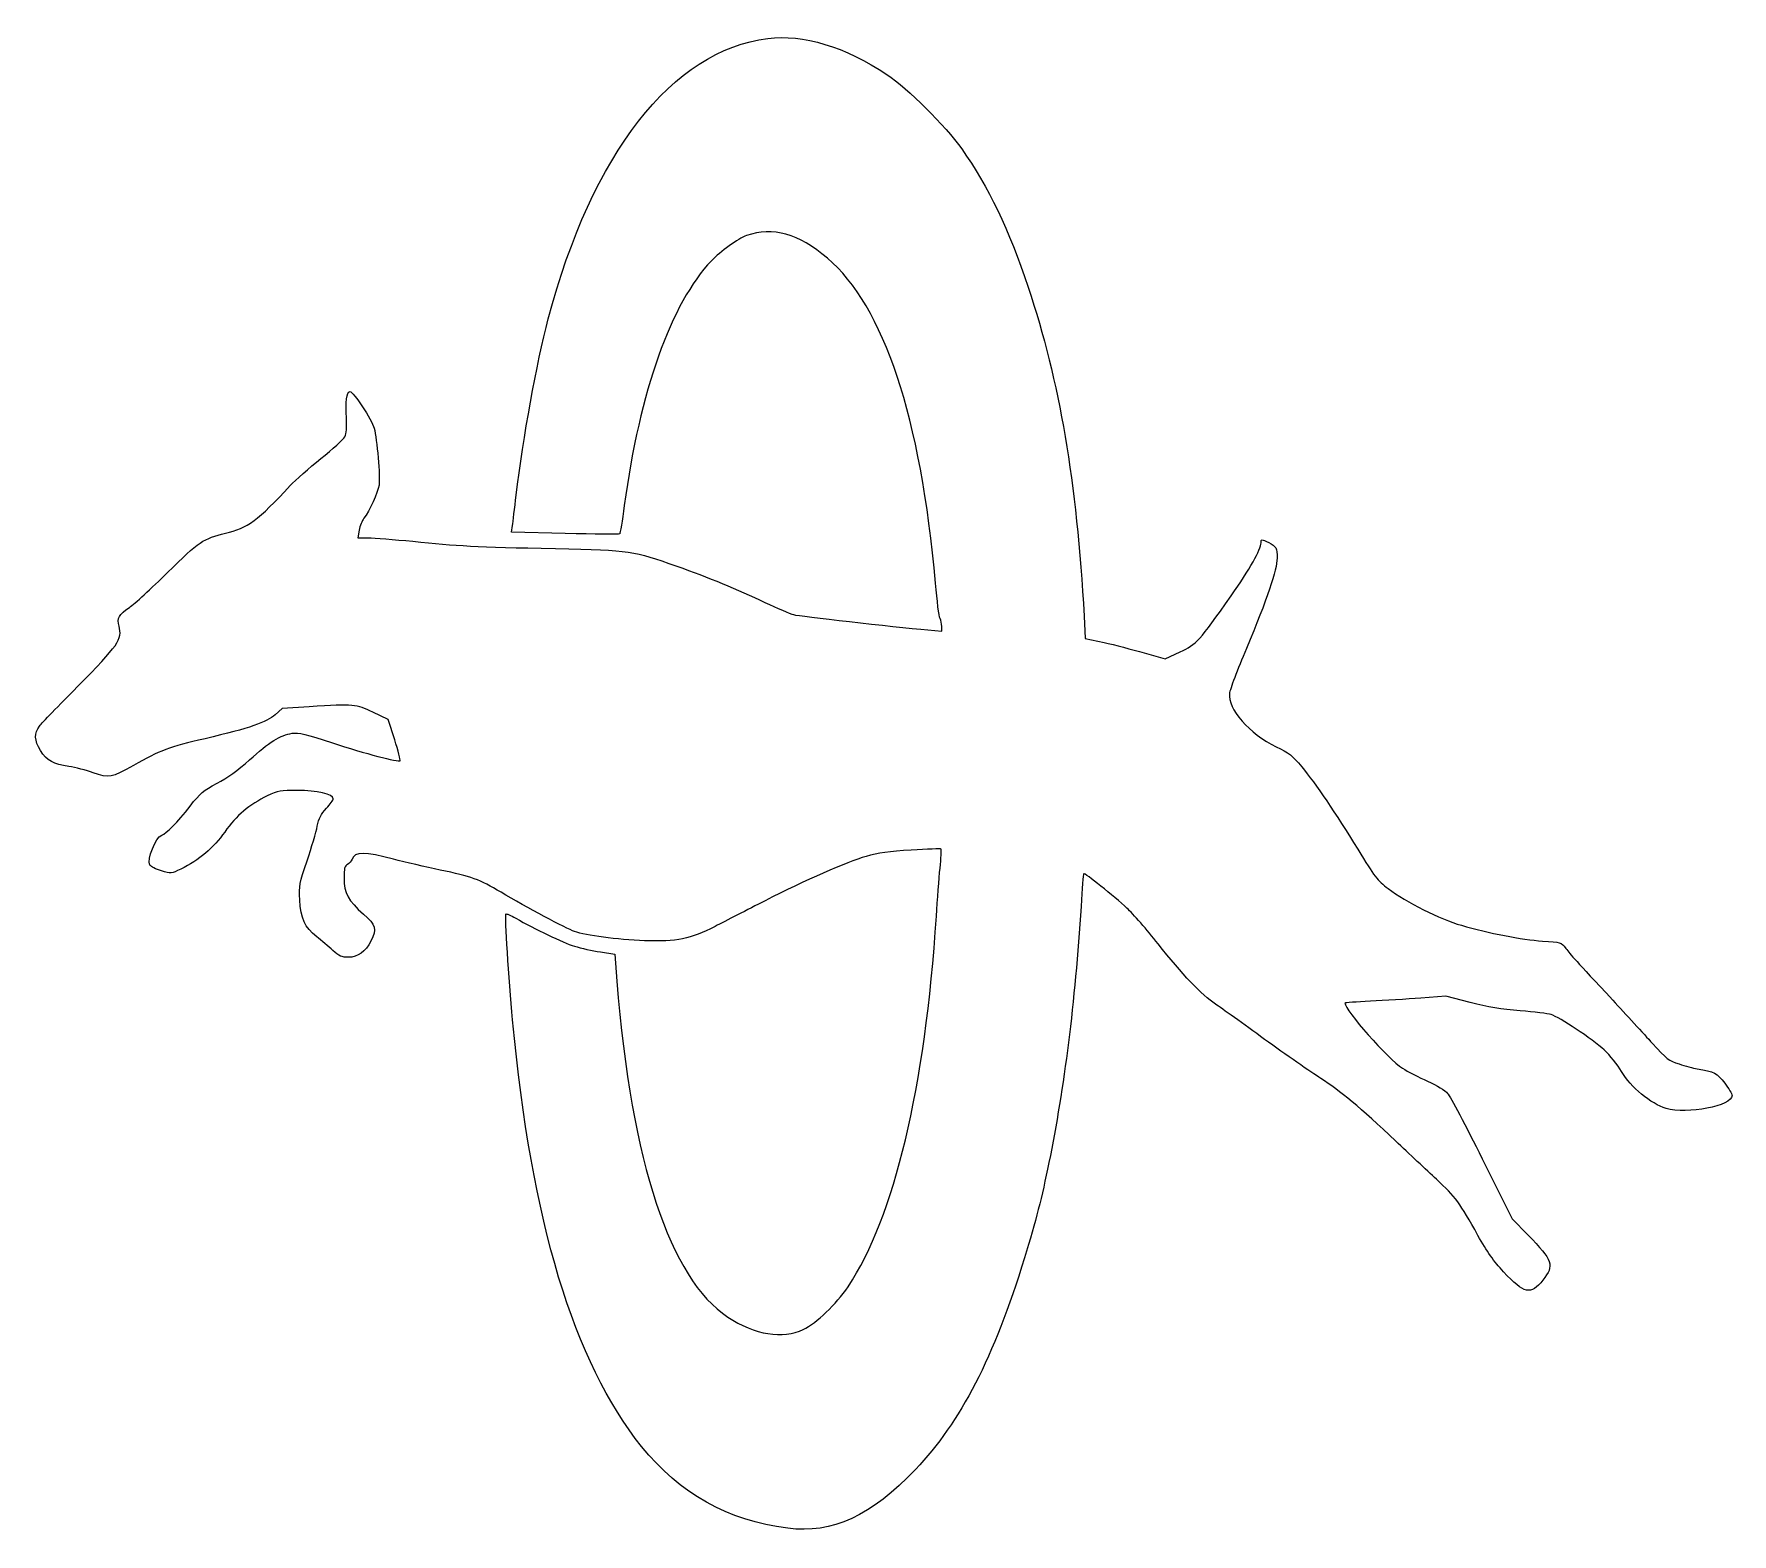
# Model space of a CAD drawing. Header units: centimetres. Extents: x -16.4 to 17.2, y -16.7 to 13.
import ezdxf

# ---------------------------------------------------------------- set-up
doc = ezdxf.new("R2010")
doc.units = ezdxf.units.CM
doc.header["$MEASUREMENT"] = 0
doc.layers.add('Layer 1', color=7, linetype='Continuous')

msp = doc.modelspace()

# ---------------------------------------------------------------- linework, layer by layer
at = {"layer": 'Layer 1'}
msp.add_open_spline([(-1.85208, 12.90814), (-3.73944, 12.66825), (-5.33047, 10.63272), (-6.19125, 7.36247), (-6.19125, 7.36247), (-6.42408, 6.48053), (-6.68867, 5.02355), (-6.82625, 3.88055), (-6.82625, 3.88055), (-6.85447, 3.61949), (-6.88975, 3.34786), (-6.90033, 3.2773), (-6.90033, 3.2773), (-6.90033, 3.2773), (-6.91797, 3.14677), (-6.91797, 3.14677), (-6.91797, 3.14677), (-6.91797, 3.14677), (-5.85611, 3.12208), (-5.85611, 3.12208), (-5.85611, 3.12208), (-5.27403, 3.10797), (-4.78719, 3.10444), (-4.78014, 3.1115), (-4.78014, 3.1115), (-4.76956, 3.12208), (-4.73075, 3.37256), (-4.68842, 3.67242), (-4.68842, 3.67242), (-4.38503, 5.93373), (-3.76414, 7.67292), (-2.96686, 8.51253), (-2.96686, 8.51253), (-2.794, 8.69597), (-2.43769, 8.94997), (-2.27189, 9.00995), (-2.27189, 9.00995), (-1.75331, 9.18987), (-1.24178, 9.04876), (-0.67381, 8.56545), (-0.67381, 8.56545), (0.4445, 7.61648), (1.17827, 5.41514), (1.46402, 2.13784), (1.46402, 2.13784), (1.49577, 1.78859), (1.53458, 1.47815), (1.55574, 1.44287), (1.55574, 1.44287), (1.57338, 1.40759), (1.58749, 1.33704), (1.58749, 1.28412), (1.58749, 1.28412), (1.58749, 1.28412), (1.58749, 1.1924), (1.58749, 1.1924), (1.58749, 1.1924), (1.58749, 1.1924), (1.31585, 1.21357), (1.31585, 1.21357), (1.31585, 1.21357), (0.62088, 1.27707), (-1.23121, 1.48874), (-1.34409, 1.51696), (-1.34409, 1.51696), (-1.41465, 1.53813), (-1.66865, 1.64396), (-1.90853, 1.76038), (-1.90853, 1.76038), (-2.46239, 2.02144), (-3.02331, 2.25427), (-3.65125, 2.47652), (-3.65125, 2.47652), (-4.52967, 2.78696), (-4.53672, 2.78696), (-6.05014, 2.82224), (-6.05014, 2.82224), (-7.6447, 2.85752), (-7.99042, 2.87516), (-8.87236, 2.96688), (-8.87236, 2.96688), (-9.23925, 3.00216), (-9.63436, 3.03391), (-9.74725, 3.03391), (-9.74725, 3.03391), (-9.74725, 3.03391), (-9.95539, 3.03391), (-9.95539, 3.03391), (-9.95539, 3.03391), (-9.95539, 3.03391), (-9.9307, 3.1856), (-9.9307, 3.1856), (-9.9307, 3.1856), (-9.91659, 3.26674), (-9.87778, 3.37257), (-9.83898, 3.42196), (-9.83898, 3.42196), (-9.72256, 3.57013), (-9.56381, 3.91938), (-9.53912, 4.07813), (-9.53912, 4.07813), (-9.51443, 4.24394), (-9.57793, 4.98124), (-9.63437, 5.20349), (-9.63437, 5.20349), (-9.6767, 5.3693), (-10.04712, 5.92668), (-10.11062, 5.92668), (-10.11062, 5.92668), (-10.17765, 5.92668), (-10.20587, 5.71501), (-10.1847, 5.40457), (-10.1847, 5.40457), (-10.17412, 5.21054), (-10.18117, 5.10471), (-10.21645, 5.03415), (-10.21645, 5.03415), (-10.24467, 4.98123), (-10.45634, 4.78721), (-10.68917, 4.60376), (-10.68917, 4.60376), (-10.91848, 4.42032), (-11.19364, 4.1769), (-11.29595, 4.06754), (-11.29595, 4.06754), (-11.92742, 3.38315), (-12.14262, 3.2244), (-12.57301, 3.12562), (-12.57301, 3.12562), (-13.01045, 3.02331), (-13.09512, 2.96687), (-13.71954, 2.34951), (-13.71954, 2.34951), (-14.04057, 2.03554), (-14.37923, 1.72509), (-14.47096, 1.66159), (-14.47096, 1.66159), (-14.68263, 1.52048), (-14.72496, 1.4464), (-14.6791, 1.28765), (-14.6791, 1.28765), (-14.60854, 1.03012), (-14.68616, 0.92076), (-15.50813, 0.08821), (-15.50813, 0.08821), (-15.87149, -0.27868), (-16.20663, -0.62793), (-16.25249, -0.68437), (-16.25249, -0.68437), (-16.36185, -0.82548), (-16.3548, -0.97365), (-16.23132, -1.1712), (-16.23132, -1.1712), (-16.10432, -1.36876), (-15.97732, -1.44284), (-15.6704, -1.48517), (-15.6704, -1.48517), (-15.5434, -1.50281), (-15.32468, -1.55925), (-15.19062, -1.60864), (-15.19062, -1.60864), (-14.88018, -1.72153), (-14.82373, -1.71095), (-14.39334, -1.464), (-14.39334, -1.464), (-13.87476, -1.17119), (-13.68778, -1.09711), (-12.9787, -0.93483), (-12.9787, -0.93483), (-12.0897, -0.72669), (-11.76514, -0.6138), (-11.59228, -0.46211), (-11.59228, -0.46211), (-11.59228, -0.46211), (-11.4547, -0.33511), (-11.4547, -0.33511), (-11.4547, -0.33511), (-11.4547, -0.33511), (-10.92201, -0.30336), (-10.92201, -0.30336), (-10.92201, -0.30336), (-10.00832, -0.25044), (-10.00479, -0.25044), (-9.65907, -0.41272), (-9.65907, -0.41272), (-9.65907, -0.41272), (-9.35568, -0.55736), (-9.35568, -0.55736), (-9.35568, -0.55736), (-9.35568, -0.55736), (-9.22868, -0.956), (-9.22868, -0.956), (-9.22868, -0.956), (-9.16165, -1.17472), (-9.11226, -1.36169), (-9.12285, -1.37228), (-9.12285, -1.37228), (-9.15107, -1.40403), (-9.81782, -1.22764), (-10.45988, -1.01597), (-10.45988, -1.01597), (-10.99257, -0.84311), (-11.11957, -0.81136), (-11.25716, -0.829), (-11.25716, -0.829), (-11.48647, -0.86075), (-11.71577, -1.00539), (-12.1003, -1.35464), (-12.1003, -1.35464), (-12.33313, -1.56631), (-12.53069, -1.70742), (-12.74236, -1.81678), (-12.74236, -1.81678), (-13.01753, -1.96142), (-13.07044, -2.00728), (-13.27505, -2.26834), (-13.27505, -2.26834), (-13.52905, -2.59642), (-13.74424, -2.81162), (-13.83597, -2.84337), (-13.83597, -2.84337), (-13.95591, -2.88218), (-14.1323, -3.32315), (-14.0688, -3.43251), (-14.0688, -3.43251), (-14.05116, -3.46426), (-13.94886, -3.51718), (-13.84302, -3.54893), (-13.84302, -3.54893), (-13.64899, -3.60537), (-13.64546, -3.60185), (-13.45849, -3.51365), (-13.45849, -3.51365), (-13.09866, -3.33373), (-12.80938, -3.09384), (-12.59066, -2.77987), (-12.59066, -2.77987), (-12.36135, -2.45531), (-12.10383, -2.23659), (-11.74752, -2.06726), (-11.74752, -2.06726), (-11.53585, -1.96495), (-11.48999, -1.9579), (-11.1478, -1.9579), (-11.1478, -1.9579), (-10.77386, -1.9579), (-10.44224, -2.03551), (-10.44224, -2.12371), (-10.44224, -2.12371), (-10.44224, -2.14488), (-10.50574, -2.22954), (-10.57982, -2.31068), (-10.57982, -2.31068), (-10.68565, -2.4271), (-10.72799, -2.50824), (-10.75974, -2.66699), (-10.75974, -2.66699), (-10.78091, -2.78341), (-10.87263, -3.0868), (-10.96082, -3.34785), (-10.96082, -3.34785), (-11.11251, -3.79588), (-11.11957, -3.83821), (-11.10546, -4.12396), (-11.10546, -4.12396), (-11.08782, -4.49438), (-11.01021, -4.66018), (-10.77032, -4.85068), (-10.77032, -4.85068), (-10.6786, -4.92476), (-10.53396, -5.04824), (-10.45282, -5.12232), (-10.45282, -5.12232), (-10.32582, -5.23521), (-10.27643, -5.25638), (-10.1459, -5.25638), (-10.1459, -5.25638), (-9.95893, -5.25638), (-9.80723, -5.14702), (-9.7014, -4.93535), (-9.7014, -4.93535), (-9.57793, -4.69899), (-9.60262, -4.61432), (-9.84604, -4.40266), (-9.84604, -4.40266), (-10.1459, -4.1416), (-10.23057, -3.98638), (-10.23057, -3.69358), (-10.23057, -3.69358), (-10.23057, -3.49955), (-10.21999, -3.45369), (-10.16354, -3.42194), (-10.16354, -3.42194), (-10.12473, -3.4043), (-10.08593, -3.35491), (-10.07182, -3.31963), (-10.07182, -3.31963), (-10.02596, -3.16794), (-9.81429, -3.16794), (-9.24985, -3.3161), (-9.24985, -3.3161), (-9.02407, -3.37607), (-8.61132, -3.47132), (-8.33263, -3.53129), (-8.33263, -3.53129), (-7.71174, -3.65829), (-7.54946, -3.71826), (-7.12613, -3.97226), (-7.12613, -3.97226), (-6.62166, -4.27212), (-5.83849, -4.6884), (-5.67269, -4.74837), (-5.67269, -4.74837), (-5.44691, -4.82598), (-4.83661, -4.90712), (-4.28627, -4.92829), (-4.28627, -4.92829), (-3.64421, -4.95298), (-3.39021, -4.90007), (-2.8928, -4.64607), (-2.8928, -4.64607), (-2.68819, -4.54024), (-2.24369, -4.31446), (-1.90502, -4.13807), (-1.90502, -4.13807), (-1.1148, -3.7359), (-0.29635, -3.37607), (0.09523, -3.26318), (0.09523, -3.26318), (0.32806, -3.19262), (0.54679, -3.1644), (0.98423, -3.13618), (0.98423, -3.13618), (1.30173, -3.11854), (1.56984, -3.10796), (1.5769, -3.11854), (1.5769, -3.11854), (1.58396, -3.1256), (1.57337, -3.29493), (1.55573, -3.49601), (1.55573, -3.49601), (1.53456, -3.69709), (1.50281, -4.12395), (1.48165, -4.44498), (1.48165, -4.44498), (1.2594, -7.84929), (0.65615, -10.38223), (-0.2646, -11.76865), (-0.2646, -11.76865), (-0.50096, -12.12143), (-0.87843, -12.48126), (-1.15007, -12.61532), (-1.15007, -12.61532), (-1.55224, -12.81288), (-2.11315, -12.71763), (-2.64232, -12.36838), (-2.64232, -12.36838), (-3.78885, -11.60638), (-4.54026, -9.33449), (-4.8366, -5.72557), (-4.8366, -5.72557), (-4.8366, -5.72557), (-4.87893, -5.19288), (-4.87893, -5.19288), (-4.87893, -5.19288), (-4.87893, -5.19288), (-5.16115, -5.15055), (-5.16115, -5.15055), (-5.16115, -5.15055), (-5.31637, -5.12938), (-5.54568, -5.07647), (-5.67621, -5.03766), (-5.67621, -5.03766), (-5.90199, -4.9671), (-6.4629, -4.69899), (-6.83332, -4.4838), (-6.83332, -4.4838), (-6.93563, -4.42383), (-7.02382, -4.38855), (-7.03088, -4.40266), (-7.03088, -4.40266), (-7.05205, -4.43441), (-6.97091, -5.68677), (-6.89682, -6.4911), (-6.89682, -6.4911), (-6.52993, -10.47043), (-5.68679, -13.26443), (-4.34624, -14.92602), (-4.34624, -14.92602), (-3.59482, -15.86088), (-2.64232, -16.39005), (-1.45699, -16.54527), (-1.45699, -16.54527), (-0.5821, -16.65816), (0.19754, -16.29833), (1.0689, -15.3811), (1.0689, -15.3811), (1.96496, -14.43918), (2.61759, -13.17271), (3.22437, -11.20068), (3.22437, -11.20068), (3.45015, -10.45632), (3.56656, -10.01535), (3.70768, -9.31332), (3.70768, -9.31332), (4.01107, -7.83871), (4.22274, -6.1489), (4.34268, -4.25096), (4.34268, -4.25096), (4.36385, -3.90171), (4.38854, -3.6089), (4.3956, -3.60185), (4.3956, -3.60185), (4.41324, -3.58421), (5.00238, -4.05341), (5.24932, -4.28271), (5.24932, -4.28271), (5.37279, -4.39913), (5.64796, -4.71663), (5.86668, -4.98827), (5.86668, -4.98827), (6.34646, -5.59858), (6.72393, -5.99369), (7.00262, -6.18419), (7.00262, -6.18419), (7.11904, -6.2618), (7.55648, -6.57577), (7.97276, -6.87916), (7.97276, -6.87916), (8.38904, -7.18255), (8.88998, -7.52827), (9.08401, -7.65174), (9.08401, -7.65174), (9.46854, -7.89868), (9.86012, -8.22324), (10.56568, -8.88999), (10.56568, -8.88999), (10.81968, -9.12988), (11.17951, -9.46855), (11.37001, -9.64493), (11.37001, -9.64493), (11.75101, -9.99418), (11.83568, -10.1106), (12.19198, -10.75618), (12.19198, -10.75618), (12.36837, -11.07368), (12.50595, -11.27124), (12.69645, -11.47232), (12.69645, -11.47232), (13.11273, -11.91682), (13.23267, -11.94151), (13.47609, -11.63813), (13.47609, -11.63813), (13.7054, -11.34532), (13.67717, -11.25713), (13.17976, -10.74207), (13.17976, -10.74207), (13.17976, -10.74207), (12.86932, -10.42457), (12.86932, -10.42457), (12.86932, -10.42457), (12.86932, -10.42457), (12.27665, -9.23924), (12.27665, -9.23924), (12.27665, -9.23924), (11.95209, -8.59013), (11.64165, -8.00805), (11.59226, -7.94807), (11.59226, -7.94807), (11.53934, -7.88457), (11.38412, -7.78932), (11.19362, -7.70465), (11.19362, -7.70465), (11.02429, -7.63057), (10.79851, -7.51768), (10.69973, -7.45065), (10.69973, -7.45065), (10.41398, -7.26721), (9.56026, -6.30059), (9.56026, -6.16301), (9.56026, -6.16301), (9.56026, -6.15595), (9.78604, -6.13832), (10.06473, -6.1242), (10.06473, -6.1242), (10.3399, -6.11009), (10.78792, -6.08539), (11.05956, -6.06423), (11.05956, -6.06423), (11.05956, -6.06423), (11.55345, -6.02542), (11.55345, -6.02542), (11.55345, -6.02542), (11.55345, -6.02542), (12.03676, -6.15242), (12.03676, -6.15242), (12.03676, -6.15242), (12.39307, -6.24414), (12.65765, -6.29), (13.02454, -6.3147), (13.02454, -6.3147), (13.30323, -6.33587), (13.5784, -6.36762), (13.63837, -6.38878), (13.63837, -6.38878), (13.80065, -6.43817), (14.45329, -6.87561), (14.68612, -7.08728), (14.68612, -7.08728), (14.79901, -7.19311), (14.95423, -7.38361), (15.03184, -7.51767), (15.03184, -7.51767), (15.20823, -7.82106), (15.61392, -8.1562), (15.91026, -8.24439), (15.91026, -8.24439), (16.33007, -8.36786), (17.21554, -8.195), (17.21554, -7.98686), (17.21554, -7.98686), (17.21554, -7.95864), (17.14851, -7.84928), (17.0709, -7.74344), (17.0709, -7.74344), (16.92273, -7.54588), (16.86276, -7.51413), (16.52762, -7.46122), (16.52762, -7.46122), (16.45001, -7.44711), (16.28773, -7.40478), (16.16779, -7.36597), (16.16779, -7.36597), (15.96671, -7.30247), (15.92085, -7.27072), (15.63862, -6.95675), (15.63862, -6.95675), (15.46929, -6.76978), (15.11651, -6.38525), (14.85545, -6.10303), (14.85545, -6.10303), (14.11462, -5.30928), (14.02642, -5.2105), (13.92764, -5.07997), (13.92764, -5.07997), (13.83239, -4.9565), (13.83239, -4.9565), (13.46903, -4.93533), (13.46903, -4.93533), (13.05981, -4.90711), (12.40364, -4.78011), (11.86389, -4.62489), (11.86389, -4.62489), (11.44761, -4.50495), (10.76675, -4.16275), (10.4175, -3.89817), (10.4175, -3.89817), (10.20583, -3.73942), (10.14586, -3.66181), (9.81425, -3.12206), (9.81425, -3.12206), (9.37328, -2.39887), (8.98875, -1.83442), (8.70653, -1.4887), (8.70653, -1.4887), (8.52309, -1.26645), (8.45959, -1.21706), (8.19853, -1.09359), (8.19853, -1.09359), (7.67642, -0.84312), (7.23545, -0.34217), (7.27778, -0.03878), (7.27778, -0.03878), (7.28484, 0.03178), (7.43653, 0.43041), (7.61292, 0.84669), (7.61292, 0.84669), (8.02214, 1.82388), (8.2197, 2.40597), (8.2197, 2.63175), (8.2197, 2.63175), (8.2197, 2.83636), (8.20206, 2.86458), (8.05389, 2.94219), (8.05389, 2.94219), (7.91278, 3.01275), (7.9022, 3.01275), (7.9022, 2.93866), (7.9022, 2.93866), (7.9022, 2.80813), (7.67642, 2.40597), (7.31306, 1.89091), (7.31306, 1.89091), (6.671, 0.98074), (6.6322, 0.93841), (6.30059, 0.77966), (6.30059, 0.77966), (6.30059, 0.77966), (6.00778, 0.64208), (6.00778, 0.64208), (6.00778, 0.64208), (6.00778, 0.64208), (5.58797, 0.76202), (5.58797, 0.76202), (5.58797, 0.76202), (5.35866, 0.82905), (5.00236, 0.92077), (4.79775, 0.96663), (4.79775, 0.96663), (4.79775, 0.96663), (4.42733, 1.04777), (4.42733, 1.04777), (4.42733, 1.04777), (4.42733, 1.04777), (4.40264, 1.48521), (4.40264, 1.48521), (4.40264, 1.48521), (4.25447, 4.16279), (3.92286, 6.11013), (3.29845, 7.99043), (3.29845, 7.99043), (2.91745, 9.12637), (2.50823, 9.9801), (1.98259, 10.72446), (1.98259, 10.72446), (1.65803, 11.18307), (0.9172, 11.92038), (0.50445, 12.19554), (0.50445, 12.19554), (-0.32105, 12.74587), (-1.15361, 12.99635), (-1.85211, 12.90815), (-1.85211, 12.90815), (-1.85211, 12.90815), (-1.85208, 12.90814), (-1.85208, 12.90814)], degree=3, knots=[0, 0, 0, 0, 0.00625, 0.00625, 0.00625, 0.00625, 0.0125, 0.0125, 0.0125, 0.0125, 0.01875, 0.01875, 0.01875, 0.01875, 0.025, 0.025, 0.025, 0.025, 0.03125, 0.03125, 0.03125, 0.03125, 0.0375, 0.0375, 0.0375, 0.0375, 0.04375, 0.04375, 0.04375, 0.04375, 0.05, 0.05, 0.05, 0.05, 0.05625, 0.05625, 0.05625, 0.05625, 0.0625, 0.0625, 0.0625, 0.0625, 0.06875, 0.06875, 0.06875, 0.06875, 0.075, 0.075, 0.075, 0.075, 0.08125, 0.08125, 0.08125, 0.08125, 0.0875, 0.0875, 0.0875, 0.0875, 0.09375, 0.09375, 0.09375, 0.09375, 0.1, 0.1, 0.1, 0.1, 0.10625, 0.10625, 0.10625, 0.10625, 0.1125, 0.1125, 0.1125, 0.1125, 0.11875, 0.11875, 0.11875, 0.11875, 0.125, 0.125, 0.125, 0.125, 0.13125, 0.13125, 0.13125, 0.13125, 0.1375, 0.1375, 0.1375, 0.1375, 0.14375, 0.14375, 0.14375, 0.14375, 0.15, 0.15, 0.15, 0.15, 0.15625, 0.15625, 0.15625, 0.15625, 0.1625, 0.1625, 0.1625, 0.1625, 0.16875, 0.16875, 0.16875, 0.16875, 0.175, 0.175, 0.175, 0.175, 0.18125, 0.18125, 0.18125, 0.18125, 0.1875, 0.1875, 0.1875, 0.1875, 0.19375, 0.19375, 0.19375, 0.19375, 0.2, 0.2, 0.2, 0.2, 0.20625, 0.20625, 0.20625, 0.20625, 0.2125, 0.2125, 0.2125, 0.2125, 0.21875, 0.21875, 0.21875, 0.21875, 0.225, 0.225, 0.225, 0.225, 0.23125, 0.23125, 0.23125, 0.23125, 0.2375, 0.2375, 0.2375, 0.2375, 0.24375, 0.24375, 0.24375, 0.24375, 0.25, 0.25, 0.25, 0.25, 0.25625, 0.25625, 0.25625, 0.25625, 0.2625, 0.2625, 0.2625, 0.2625, 0.26875, 0.26875, 0.26875, 0.26875, 0.275, 0.275, 0.275, 0.275, 0.28125, 0.28125, 0.28125, 0.28125, 0.2875, 0.2875, 0.2875, 0.2875, 0.29375, 0.29375, 0.29375, 0.29375, 0.3, 0.3, 0.3, 0.3, 0.30625, 0.30625, 0.30625, 0.30625, 0.3125, 0.3125, 0.3125, 0.3125, 0.31875, 0.31875, 0.31875, 0.31875, 0.325, 0.325, 0.325, 0.325, 0.33125, 0.33125, 0.33125, 0.33125, 0.3375, 0.3375, 0.3375, 0.3375, 0.34375, 0.34375, 0.34375, 0.34375, 0.35, 0.35, 0.35, 0.35, 0.35625, 0.35625, 0.35625, 0.35625, 0.3625, 0.3625, 0.3625, 0.3625, 0.36875, 0.36875, 0.36875, 0.36875, 0.375, 0.375, 0.375, 0.375, 0.38125, 0.38125, 0.38125, 0.38125, 0.3875, 0.3875, 0.3875, 0.3875, 0.39375, 0.39375, 0.39375, 0.39375, 0.4, 0.4, 0.4, 0.4, 0.40625, 0.40625, 0.40625, 0.40625, 0.4125, 0.4125, 0.4125, 0.4125, 0.41875, 0.41875, 0.41875, 0.41875, 0.425, 0.425, 0.425, 0.425, 0.43125, 0.43125, 0.43125, 0.43125, 0.4375, 0.4375, 0.4375, 0.4375, 0.44375, 0.44375, 0.44375, 0.44375, 0.45, 0.45, 0.45, 0.45, 0.45625, 0.45625, 0.45625, 0.45625, 0.4625, 0.4625, 0.4625, 0.4625, 0.46875, 0.46875, 0.46875, 0.46875, 0.475, 0.475, 0.475, 0.475, 0.48125, 0.48125, 0.48125, 0.48125, 0.4875, 0.4875, 0.4875, 0.4875, 0.49375, 0.49375, 0.49375, 0.49375, 0.5, 0.5, 0.5, 0.5, 0.50625, 0.50625, 0.50625, 0.50625, 0.5125, 0.5125, 0.5125, 0.5125, 0.51875, 0.51875, 0.51875, 0.51875, 0.525, 0.525, 0.525, 0.525, 0.53125, 0.53125, 0.53125, 0.53125, 0.5375, 0.5375, 0.5375, 0.5375, 0.54375, 0.54375, 0.54375, 0.54375, 0.55, 0.55, 0.55, 0.55, 0.55625, 0.55625, 0.55625, 0.55625, 0.5625, 0.5625, 0.5625, 0.5625, 0.56875, 0.56875, 0.56875, 0.56875, 0.575, 0.575, 0.575, 0.575, 0.58125, 0.58125, 0.58125, 0.58125, 0.5875, 0.5875, 0.5875, 0.5875, 0.59375, 0.59375, 0.59375, 0.59375, 0.6, 0.6, 0.6, 0.6, 0.60625, 0.60625, 0.60625, 0.60625, 0.6125, 0.6125, 0.6125, 0.6125, 0.61875, 0.61875, 0.61875, 0.61875, 0.625, 0.625, 0.625, 0.625, 0.63125, 0.63125, 0.63125, 0.63125, 0.6375, 0.6375, 0.6375, 0.6375, 0.64375, 0.64375, 0.64375, 0.64375, 0.65, 0.65, 0.65, 0.65, 0.65625, 0.65625, 0.65625, 0.65625, 0.6625, 0.6625, 0.6625, 0.6625, 0.66875, 0.66875, 0.66875, 0.66875, 0.675, 0.675, 0.675, 0.675, 0.68125, 0.68125, 0.68125, 0.68125, 0.6875, 0.6875, 0.6875, 0.6875, 0.69375, 0.69375, 0.69375, 0.69375, 0.7, 0.7, 0.7, 0.7, 0.70625, 0.70625, 0.70625, 0.70625, 0.7125, 0.7125, 0.7125, 0.7125, 0.71875, 0.71875, 0.71875, 0.71875, 0.725, 0.725, 0.725, 0.725, 0.73125, 0.73125, 0.73125, 0.73125, 0.7375, 0.7375, 0.7375, 0.7375, 0.74375, 0.74375, 0.74375, 0.74375, 0.75, 0.75, 0.75, 0.75, 0.75625, 0.75625, 0.75625, 0.75625, 0.7625, 0.7625, 0.7625, 0.7625, 0.76875, 0.76875, 0.76875, 0.76875, 0.775, 0.775, 0.775, 0.775, 0.78125, 0.78125, 0.78125, 0.78125, 0.7875, 0.7875, 0.7875, 0.7875, 0.79375, 0.79375, 0.79375, 0.79375, 0.8, 0.8, 0.8, 0.8, 0.80625, 0.80625, 0.80625, 0.80625, 0.8125, 0.8125, 0.8125, 0.8125, 0.81875, 0.81875, 0.81875, 0.81875, 0.825, 0.825, 0.825, 0.825, 0.83125, 0.83125, 0.83125, 0.83125, 0.8375, 0.8375, 0.8375, 0.8375, 0.84375, 0.84375, 0.84375, 0.84375, 0.85, 0.85, 0.85, 0.85, 0.85625, 0.85625, 0.85625, 0.85625, 0.8625, 0.8625, 0.8625, 0.8625, 0.86875, 0.86875, 0.86875, 0.86875, 0.875, 0.875, 0.875, 0.875, 0.88125, 0.88125, 0.88125, 0.88125, 0.8875, 0.8875, 0.8875, 0.8875, 0.89375, 0.89375, 0.89375, 0.89375, 0.9, 0.9, 0.9, 0.9, 0.90625, 0.90625, 0.90625, 0.90625, 0.9125, 0.9125, 0.9125, 0.9125, 0.91875, 0.91875, 0.91875, 0.91875, 0.925, 0.925, 0.925, 0.925, 0.93125, 0.93125, 0.93125, 0.93125, 0.9375, 0.9375, 0.9375, 0.9375, 0.94375, 0.94375, 0.94375, 0.94375, 0.95, 0.95, 0.95, 0.95, 0.95625, 0.95625, 0.95625, 0.95625, 0.9625, 0.9625, 0.9625, 0.9625, 0.96875, 0.96875, 0.96875, 0.96875, 0.975, 0.975, 0.975, 0.975, 0.98125, 0.98125, 0.98125, 0.98125, 0.9875, 0.9875, 0.9875, 0.9875, 1, 1, 1, 1], dxfattribs=at)

doc.saveas('drawing.dxf')
